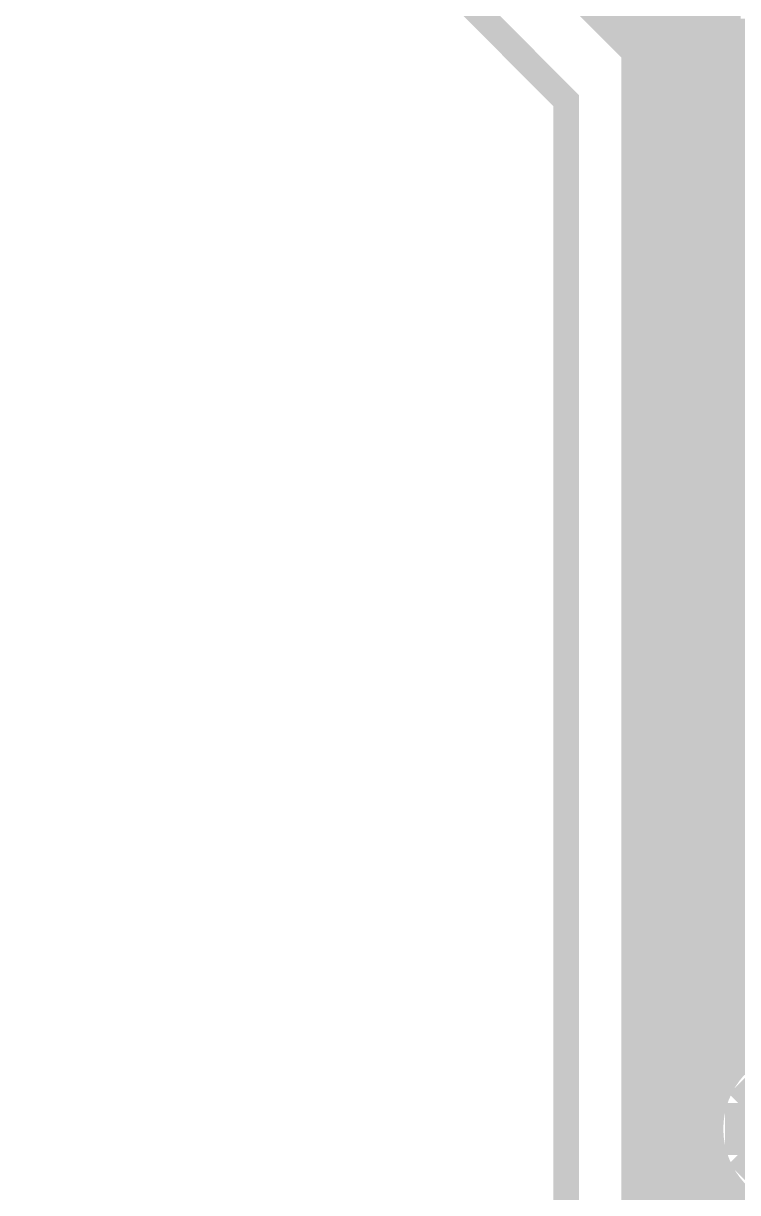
# Model space of a CAD drawing. Extents: x -5 to 157, y -120 to 103.
# Drawn here: x 12.68 to 19.68, y -36.69 to -25.24 of the extents above; entities that cross this region are included whole.
import ezdxf

# ---------------------------------------------------------------- set-up
doc = ezdxf.new("R2010")
doc.units = 0
doc.header["$MEASUREMENT"] = 0
for name, color, linetype in [('22-304-2_BOT', 7, 'CONTINUOUS'), ('22-304-2_DRD', 7, 'CONTINUOUS'), ('22-304-2_DRL', 2, 'CONTINUOUS'), ('22-304-2_IN1', 4, 'CONTINUOUS'), ('22-304-2_IN2', 3, 'CONTINUOUS'), ('22-304-2_SSB', 12, 'CONTINUOUS'), ('22-304-2_TOP', 13, 'CONTINUOUS')]:
    doc.layers.add(name, color=color, linetype=linetype)

msp = doc.modelspace()

# ---------------------------------------------------------------- linework, layer by layer
at = {"layer": '22-304-2_BOT', "const_width": 0.254}
for points in [[(-2.56286, -4.29514), (18.542, -25.4)], [(19.177, -81.28), (19.177, -19.177), (16.4338, -16.4338), (16.4338, -7.5819)], [(18.3134, -19.21002), (18.3134, -25.1714)], [(18.542, -19.43862), (18.542, -25.4)], [(18.542, -19.43862), (18.542, -25.4)], [(18.542, -25.2222), (18.3642, -25.2222)]]:
    msp.add_lwpolyline(points, dxfattribs=at)
at = {"layer": '22-304-2_DRD', "const_width": 0.254}
for points in [[(44.99864, -115.99926), (44.99864, 25.99944), (48.00092, 28.99918), (86.79942, 28.99918), (89.79916, 25.99944), (89.79916, -31.0007), (92.7989, -34.00044), (136.79932, -34.00044), (139.79906, -31.0007), (139.79906, 58.0009), (136.79932, 61.00064), (115.30076, 61.00064), (107.29976, 68.9991), (107.29976, 94.99854), (99.29876, 102.99954), (35.49904, 102.99954), (27.50058, 94.99854), (27.50058, 68.9991), (19.49958, 61.00064), (-1.99898, 61.00064), (-4.99872, 58.0009), (-4.99872, -2.99974), (18.00098, -25.99944), (18.00098, -115.99926)], [(20.066, -28.829), (19.685, -29.21)], [(19.685, -29.21), (19.685, -29.718)], [(19.685, -29.718), (20.066, -30.099)], [(20.066, -35.433), (19.685, -35.814)], [(19.685, -35.814), (19.685, -36.322)], [(19.685, -36.322), (20.066, -36.703)]]:
    msp.add_lwpolyline(points, dxfattribs=at)
at = {"layer": '22-304-2_DRL', "const_width": 0.254}
msp.add_lwpolyline([(44.99864, -115.99926), (44.99864, 25.99944), (48.00092, 28.99918), (86.79942, 28.99918), (89.79916, 25.99944), (89.79916, -31.0007), (92.7989, -34.00044), (136.79932, -34.00044), (139.79906, -31.0007), (139.79906, 58.0009), (136.79932, 61.00064), (115.30076, 61.00064), (107.29976, 68.9991), (107.29976, 94.99854), (99.29876, 102.99954), (35.49904, 102.99954), (27.50058, 94.99854), (27.50058, 68.9991), (19.49958, 61.00064), (-1.99898, 61.00064), (-4.99872, 58.0009), (-4.99872, -2.99974), (18.00098, -25.99944), (18.00098, -115.99926)], dxfattribs=at)
at = {"layer": '22-304-2_IN1', "const_width": 0.254}
for points in [[(82.296, 102.362), (36.068, 102.362), (28.702, 94.996), (28.702, 68.326), (20.574, 60.198), (-1.778, 60.198), (-4.191, 57.785), (-4.191, -2.667), (18.669, -25.527)], [(18.4404, -16.637), (18.4404, -25.2984)], [(18.669, -16.637), (18.669, -25.527)], [(18.8976, -16.637), (18.8976, -80.4164)], [(19.1262, -16.637), (19.1262, -80.37322)], [(19.3548, -21.42998), (19.3548, -80.38846)], [(19.5834, -21.7551), (19.5834, -28.93314)], [(44.323, -25.3238), (18.4658, -25.3238)], [(18.669, -25.527), (18.669, -80.52816)], [(44.323, -25.5524), (18.669, -25.5524)], [(44.323, -25.781), (18.669, -25.781)], [(44.323, -26.0096), (18.669, -26.0096)], [(44.323, -26.2382), (18.669, -26.2382)], [(44.323, -26.4668), (18.669, -26.4668)], [(44.323, -26.6954), (18.669, -26.6954)], [(44.323, -26.924), (18.669, -26.924)], [(44.323, -27.1526), (18.669, -27.1526)], [(44.323, -27.3812), (18.669, -27.3812)], [(44.323, -27.6098), (18.669, -27.6098)], [(44.323, -27.8384), (18.669, -27.8384)], [(44.323, -28.067), (18.669, -28.067)], [(44.323, -28.2956), (18.669, -28.2956)], [(44.323, -28.5242), (18.669, -28.5242)], [(19.75612, -28.7528), (18.669, -28.7528)], [(19.55038, -28.9814), (18.669, -28.9814)], [(19.44878, -29.21), (18.669, -29.21)], [(19.41322, -29.4386), (18.669, -29.4386)], [(19.43608, -29.6672), (18.669, -29.6672)], [(19.52244, -29.8958), (18.669, -29.8958)], [(19.5834, -29.99486), (19.5834, -35.53714)], [(19.6977, -30.1244), (18.669, -30.1244)], [(20.13712, -30.353), (18.669, -30.353)], [(44.323, -30.5816), (18.669, -30.5816)], [(44.323, -30.8102), (18.669, -30.8102)], [(44.323, -31.0388), (18.669, -31.0388)], [(44.323, -31.2674), (18.669, -31.2674)], [(44.323, -31.496), (18.669, -31.496)], [(44.323, -31.7246), (18.669, -31.7246)], [(44.323, -31.9532), (18.669, -31.9532)], [(44.323, -32.1818), (18.669, -32.1818)], [(44.323, -32.4104), (18.669, -32.4104)], [(44.323, -32.639), (18.669, -32.639)], [(44.323, -32.8676), (18.669, -32.8676)], [(44.323, -33.0962), (18.669, -33.0962)], [(44.323, -33.3248), (18.669, -33.3248)], [(44.323, -33.5534), (18.669, -33.5534)], [(44.323, -33.782), (18.669, -33.782)], [(44.323, -34.0106), (18.669, -34.0106)], [(44.323, -34.2392), (18.669, -34.2392)], [(44.323, -34.4678), (18.669, -34.4678)], [(44.323, -34.6964), (18.669, -34.6964)], [(44.323, -34.925), (18.669, -34.925)], [(44.323, -35.1536), (18.669, -35.1536)], [(19.72564, -35.3822), (18.669, -35.3822)], [(19.53514, -35.6108), (18.669, -35.6108)], [(19.44116, -35.8394), (18.669, -35.8394)], [(19.41322, -36.068), (18.669, -36.068)], [(19.44116, -36.2966), (18.669, -36.2966)], [(19.53514, -36.5252), (18.669, -36.5252)], [(19.5834, -36.59886), (19.5834, -80.4672)], [(19.72564, -36.7538), (18.669, -36.7538)]]:
    msp.add_lwpolyline(points, dxfattribs=at)
for points in [[(20.32, -28.55722, 0.4142136), (19.41322, -29.464)], [(19.41322, -29.464, 0.4142136), (20.32, -30.37078)], [(20.32, -35.16122, 0.4142136), (19.41322, -36.068)], [(19.41322, -36.068, 0.4142136), (20.32, -36.97478)]]:
    msp.add_lwpolyline(points, format="xyb", dxfattribs=at)
at = {"layer": '22-304-2_IN2', "const_width": 0.254}
for points in [[(38.74262, -25.39238), (18.53438, -25.39238)], [(18.53438, -25.39238), (18.669, -25.527)], [(18.7706, -25.39238), (18.7706, -80.33766)], [(18.9992, -25.39238), (18.9992, -80.26908)], [(19.2278, -25.39238), (19.2278, -80.25384)], [(19.4564, -25.39238), (19.4564, -35.51428)], [(19.685, -25.39238), (19.685, -35.26028)], [(38.74262, -25.4508), (18.5928, -25.4508)], [(18.669, -25.527), (18.669, -80.38846)], [(38.74262, -25.6794), (18.669, -25.6794)], [(38.74262, -25.908), (18.669, -25.908)], [(38.74262, -26.1366), (18.669, -26.1366)], [(38.74262, -26.3652), (18.669, -26.3652)], [(38.74262, -26.5938), (18.669, -26.5938)], [(38.74262, -26.8224), (18.669, -26.8224)], [(38.74262, -27.051), (18.669, -27.051)], [(38.74262, -27.2796), (18.669, -27.2796)], [(38.74262, -27.5082), (18.669, -27.5082)], [(38.74262, -27.7368), (18.669, -27.7368)], [(38.74262, -27.9654), (18.669, -27.9654)], [(38.74262, -28.194), (18.669, -28.194)], [(38.74262, -28.4226), (18.669, -28.4226)], [(38.74262, -28.6512), (18.669, -28.6512)], [(38.74262, -28.8798), (18.669, -28.8798)], [(38.74262, -29.1084), (18.669, -29.1084)], [(38.74262, -29.337), (18.669, -29.337)], [(38.74262, -29.5656), (18.669, -29.5656)], [(38.74262, -29.7942), (18.669, -29.7942)], [(38.74262, -30.0228), (18.669, -30.0228)], [(38.74262, -30.2514), (18.669, -30.2514)], [(38.74262, -30.48), (18.669, -30.48)], [(38.74262, -30.7086), (18.669, -30.7086)], [(38.74262, -30.9372), (18.669, -30.9372)], [(38.74262, -31.1658), (18.669, -31.1658)], [(38.74262, -31.3944), (18.669, -31.3944)], [(38.74262, -31.623), (18.669, -31.623)], [(38.74262, -31.8516), (18.669, -31.8516)], [(38.74262, -32.0802), (18.669, -32.0802)], [(38.74262, -32.3088), (18.669, -32.3088)], [(38.74262, -32.5374), (18.669, -32.5374)], [(38.74262, -32.766), (18.669, -32.766)], [(38.74262, -32.9946), (18.669, -32.9946)], [(38.74262, -33.2232), (18.669, -33.2232)], [(38.74262, -33.4518), (18.669, -33.4518)], [(38.74262, -33.6804), (18.669, -33.6804)], [(38.74262, -33.909), (18.669, -33.909)], [(38.74262, -34.1376), (18.669, -34.1376)], [(38.74262, -34.3662), (18.669, -34.3662)], [(38.74262, -34.5948), (18.669, -34.5948)], [(38.74262, -34.8234), (18.669, -34.8234)], [(20.17522, -35.052), (18.669, -35.052)], [(19.66214, -35.2806), (18.669, -35.2806)], [(19.45894, -35.5092), (18.669, -35.5092)], [(19.34718, -35.7378), (18.669, -35.7378)], [(19.29892, -35.9664), (18.669, -35.9664)], [(19.30146, -36.195), (18.669, -36.195)], [(19.35734, -36.4236), (18.669, -36.4236)], [(19.4564, -36.62172), (19.4564, -80.29194)], [(19.47672, -36.6522), (18.669, -36.6522)]]:
    msp.add_lwpolyline(points, dxfattribs=at)
for points in [[(20.32, -35.04184, 0.4142136), (19.29384, -36.068)], [(19.29384, -36.068, 0.4142136), (20.32, -37.09416)]]:
    msp.add_lwpolyline(points, format="xyb", dxfattribs=at)
at = {"layer": '22-304-2_SSB'}
for points, const_width in [([(18.923, -38.227), (35.052, -38.227), (35.052, -17.653), (18.923, -17.653), (18.923, -38.227)], 0.254), ([(19.685, -29.083), (20.955, -29.083), (21.209, -28.829), (21.209, -25.527), (19.431, -25.527), (19.431, -28.829), (19.685, -29.083)], 0.1524), ([(19.431, -27.559), (21.209, -27.559)], 0.1524), ([(20.9042, -35.27298), (20.56638, -35.27298), (19.8882, -35.5092), (20.56638, -35.74542), (20.9042, -35.74542)], 0.1524)]:
    msp.add_lwpolyline(points, dxfattribs=dict(at, const_width=const_width))
at = {"layer": '22-304-2_TOP'}
for points, const_width in [([(20.193, -21.082), (19.177, -21.082), (19.177, -30.353), (20.32, -31.496), (20.32, -36.068)], 0.635), ([(18.669, -31.01086), (19.4945, -31.83636)], 0.254), ([(18.669, -31.01086), (18.669, -80.52816)], 0.254), ([(18.7706, -31.11246), (18.7706, -80.4672)], 0.254), ([(18.8214, -31.1658), (18.669, -31.1658)], 0.254), ([(18.9992, -31.34106), (18.9992, -80.38846)], 0.254), ([(19.05, -31.3944), (18.669, -31.3944)], 0.254), ([(19.2278, -31.56966), (19.2278, -80.37322)], 0.254), ([(19.2786, -31.623), (18.669, -31.623)], 0.254), ([(19.4564, -31.79826), (19.4564, -35.7886)], 0.254), ([(19.4945, -31.83636), (19.4945, -35.68954)], 0.254), ([(19.4945, -31.8516), (18.669, -31.8516)], 0.254), ([(19.4945, -32.0802), (18.669, -32.0802)], 0.254), ([(19.4945, -32.3088), (18.669, -32.3088)], 0.254), ([(19.4945, -32.5374), (18.669, -32.5374)], 0.254), ([(19.4945, -32.766), (18.669, -32.766)], 0.254), ([(19.4945, -32.9946), (18.669, -32.9946)], 0.254), ([(19.4945, -33.2232), (18.669, -33.2232)], 0.254), ([(19.4945, -33.4518), (18.669, -33.4518)], 0.254), ([(19.4945, -33.6804), (18.669, -33.6804)], 0.254), ([(19.4945, -33.909), (18.669, -33.909)], 0.254), ([(19.4945, -34.1376), (18.669, -34.1376)], 0.254), ([(19.4945, -34.3662), (18.669, -34.3662)], 0.254), ([(19.4945, -34.5948), (18.669, -34.5948)], 0.254), ([(19.4945, -34.8234), (18.669, -34.8234)], 0.254), ([(19.4945, -35.052), (18.669, -35.052)], 0.254), ([(19.4945, -35.2806), (18.669, -35.2806)], 0.254), ([(19.4945, -35.5092), (18.669, -35.5092)], 0.254), ([(19.47418, -35.7378), (18.669, -35.7378)], 0.254), ([(19.4183, -35.9664), (18.669, -35.9664)], 0.254), ([(19.42084, -36.195), (18.669, -36.195)], 0.254), ([(19.4564, -36.3474), (19.4564, -80.4164)], 0.254), ([(19.48434, -36.4236), (18.669, -36.4236)], 0.254), ([(19.62404, -36.6522), (18.669, -36.6522)], 0.254), ([(19.685, -36.7157), (19.685, -80.52816)], 0.254)]:
    msp.add_lwpolyline(points, dxfattribs=dict(at, const_width=const_width))
at = {"layer": '22-304-2_TOP', "const_width": 0.254}
for points in [[(19.4945, -35.68954, 0.1078827), (19.41188, -36.068)], [(19.41322, -36.068, 0.4142136), (20.32, -36.97478)]]:
    msp.add_lwpolyline(points, format="xyb", dxfattribs=at)

doc.saveas('drawing.dxf')
